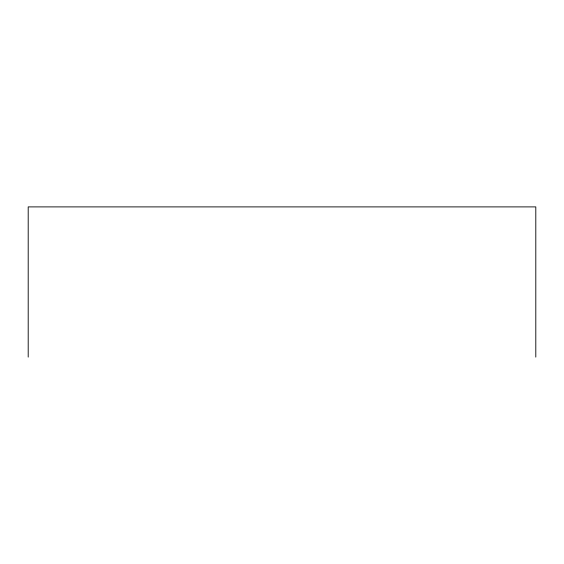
<?xml version="1.0" encoding="UTF-8"?>
<svg xmlns="http://www.w3.org/2000/svg" width="564" height="564" viewBox="0 0 564 564"><rect width="100%" height="100%" fill="white"/><g stroke="black" fill="none" stroke-linecap="round" stroke-linejoin="round"><path stroke-width="0.85" d="M535.8 357.104L535.8 206.896L28.2 206.896L28.2 357.104"/></g></svg>
